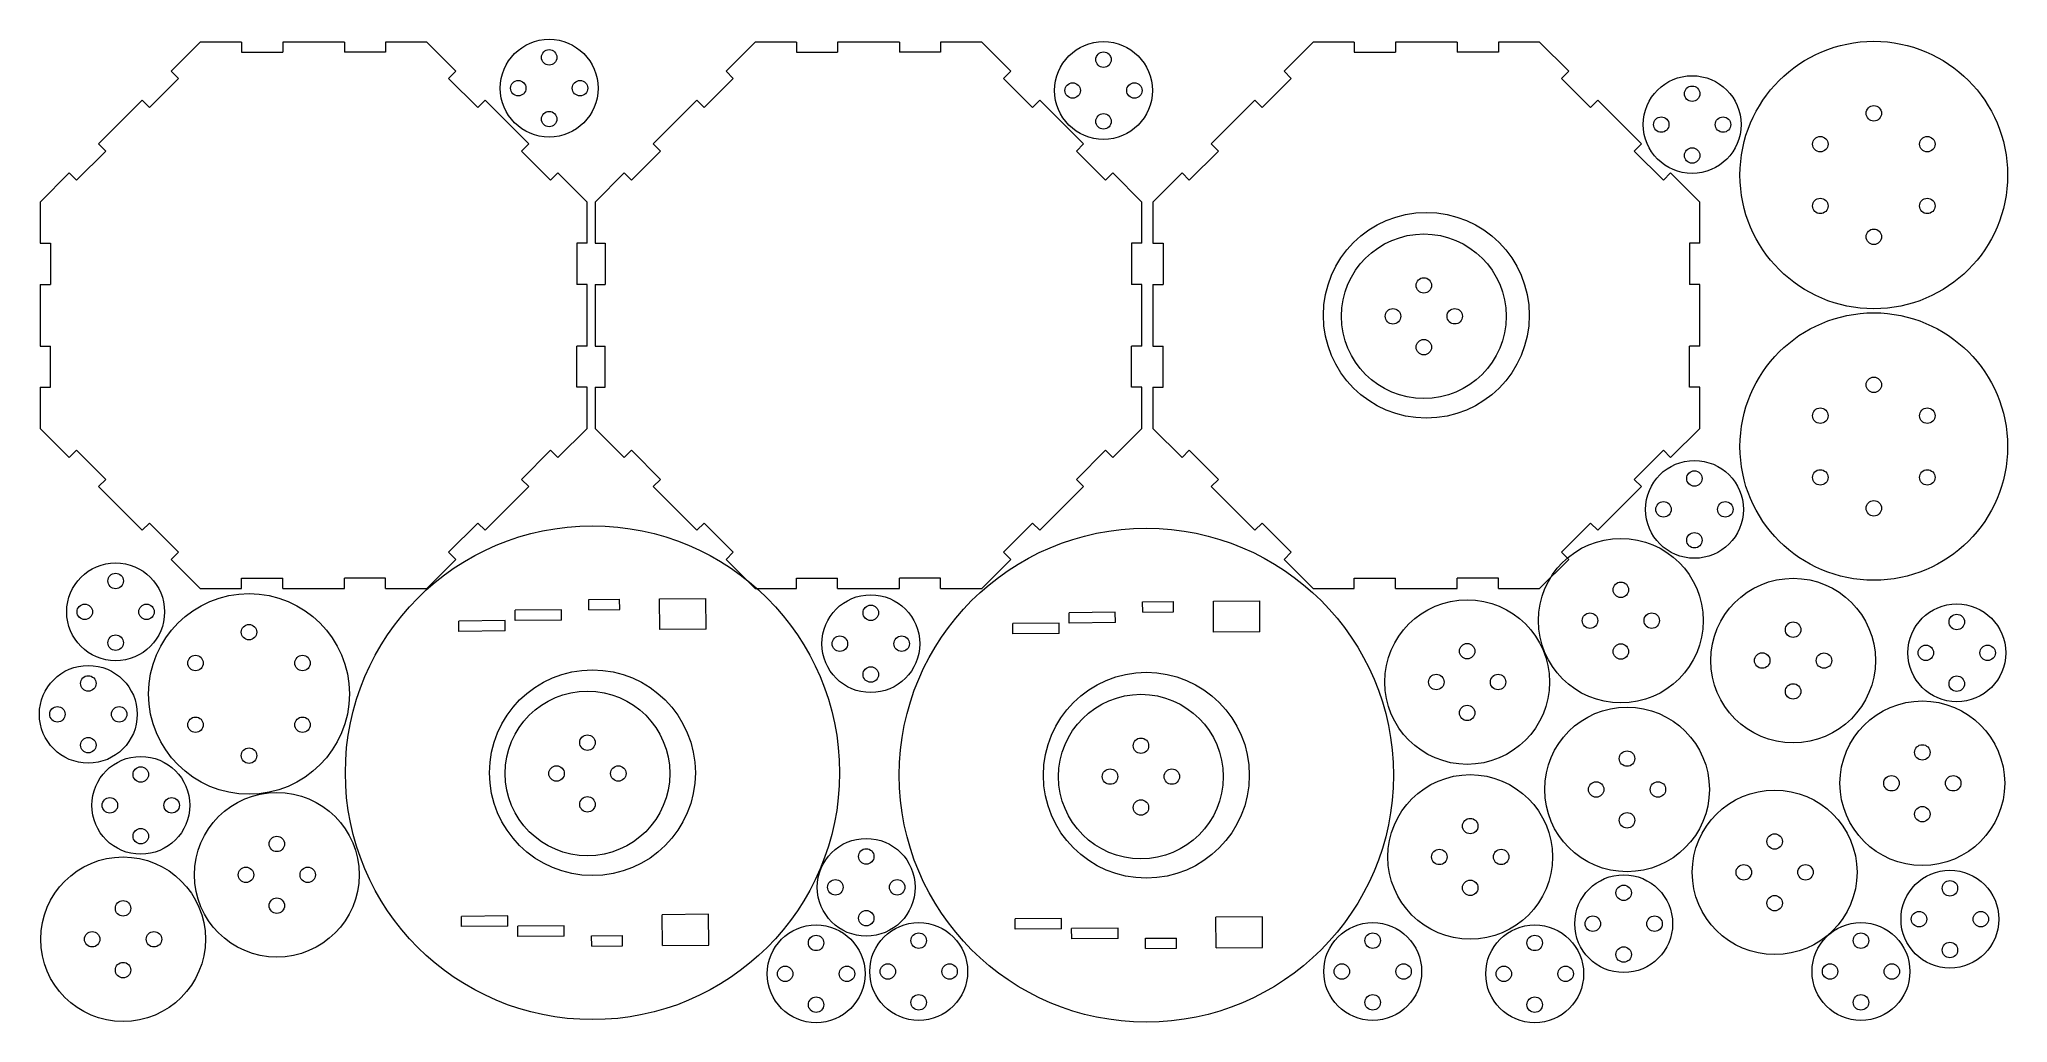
# Model space of a CAD drawing. Header units: inches. Extents: x 0.1 to 24, y 0 to 12.
import ezdxf

# ---------------------------------------------------------------- set-up
doc = ezdxf.new("R2010")
doc.units = ezdxf.units.IN
doc.header["$MEASUREMENT"] = 0

msp = doc.modelspace()

# ---------------------------------------------------------------- linework, layer by layer
at = {"color": 7, "linetype": 'Continuous', "lineweight": 15}
for p, q in [((2.023, 11.943), (1.67, 11.589)), ((2.523, 11.943), (2.023, 11.943)), ((2.523, 11.943), (2.523, 11.818)), ((2.523, 11.818), (3.023, 11.818)), ((3.773, 11.943), (3.023, 11.943)), ((3.023, 11.943), (3.023, 11.818)), ((3.773, 11.943), (3.773, 11.818)), ((4.273, 11.818), (3.773, 11.818)), ((4.773, 11.943), (4.273, 11.943)), ((4.273, 11.943), (4.273, 11.818)), ((5.127, 11.589), (4.773, 11.943)), ((8.76, 11.943), (8.406, 11.589)), ((9.26, 11.943), (8.76, 11.943)), ((9.26, 11.943), (9.26, 11.818)), ((9.26, 11.818), (9.76, 11.818)), ((10.51, 11.943), (9.76, 11.943)), ((9.76, 11.943), (9.76, 11.818)), ((10.51, 11.943), (10.51, 11.818)), ((11.01, 11.818), (10.51, 11.818)), ((11.51, 11.943), (11.01, 11.943)), ((11.01, 11.943), (11.01, 11.818)), ((11.863, 11.589), (11.51, 11.943)), ((15.533, 11.943), (15.18, 11.589)), ((16.033, 11.943), (15.533, 11.943)), ((16.033, 11.943), (16.033, 11.818)), ((16.033, 11.818), (16.533, 11.818)), ((17.283, 11.943), (16.533, 11.943)), ((16.533, 11.943), (16.533, 11.818)), ((17.283, 11.943), (17.283, 11.818)), ((17.783, 11.818), (17.283, 11.818)), ((18.283, 11.943), (17.783, 11.943)), ((17.783, 11.943), (17.783, 11.818)), ((18.637, 11.589), (18.283, 11.943)), ((1.758, 11.501), (1.405, 11.147)), ((1.67, 11.589), (1.758, 11.501)), ((5.127, 11.589), (5.038, 11.501)), ((5.038, 11.501), (5.392, 11.147)), ((8.494, 11.501), (8.141, 11.147)), ((8.406, 11.589), (8.494, 11.501)), ((11.863, 11.589), (11.775, 11.501)), ((11.775, 11.501), (12.128, 11.147)), ((15.268, 11.501), (14.914, 11.147)), ((15.18, 11.589), (15.268, 11.501)), ((18.637, 11.589), (18.548, 11.501)), ((18.548, 11.501), (18.902, 11.147)), ((1.316, 11.236), (0.786, 10.705)), ((1.316, 11.236), (1.405, 11.147)), ((5.48, 11.236), (5.392, 11.147)), ((6.011, 10.705), (5.48, 11.236)), ((8.052, 11.236), (7.522, 10.705)), ((8.052, 11.236), (8.141, 11.147)), ((12.217, 11.236), (12.128, 11.147)), ((12.747, 10.705), (12.217, 11.236)), ((14.826, 11.236), (14.296, 10.705)), ((14.826, 11.236), (14.914, 11.147)), ((18.99, 11.236), (18.902, 11.147)), ((19.521, 10.705), (18.99, 11.236)), ((0.521, 10.263), (0.874, 10.617)), ((0.786, 10.705), (0.874, 10.617)), ((6.011, 10.705), (5.922, 10.617)), ((6.276, 10.263), (5.922, 10.617)), ((7.257, 10.263), (7.611, 10.617)), ((7.522, 10.705), (7.611, 10.617)), ((12.747, 10.705), (12.659, 10.617)), ((13.012, 10.263), (12.659, 10.617)), ((14.03, 10.263), (14.384, 10.617)), ((14.296, 10.705), (14.384, 10.617)), ((19.521, 10.705), (19.432, 10.617)), ((19.786, 10.263), (19.432, 10.617)), ((0.432, 10.352), (0.079, 9.998)), ((0.432, 10.352), (0.521, 10.263)), ((6.364, 10.352), (6.276, 10.263)), ((6.718, 9.998), (6.364, 10.352)), ((7.169, 10.352), (6.815, 9.998)), ((7.169, 10.352), (7.257, 10.263)), ((13.101, 10.352), (13.012, 10.263)), ((13.454, 9.998), (13.101, 10.352)), ((13.942, 10.352), (13.589, 9.998)), ((13.942, 10.352), (14.03, 10.263)), ((19.874, 10.352), (19.786, 10.263)), ((20.228, 9.998), (19.874, 10.352)), ((0.079, 9.998), (0.079, 9.498)), ((6.718, 9.498), (6.718, 9.998)), ((6.815, 9.998), (6.815, 9.498)), ((13.454, 9.498), (13.454, 9.998)), ((13.589, 9.998), (13.589, 9.498)), ((20.228, 9.498), (20.228, 9.998)), ((0.079, 9.498), (0.204, 9.498)), ((0.204, 9.498), (0.204, 8.998)), ((6.593, 9.498), (6.593, 8.998)), ((6.718, 9.498), (6.593, 9.498)), ((6.815, 9.498), (6.94, 9.498)), ((6.94, 9.498), (6.94, 8.998)), ((13.329, 9.498), (13.329, 8.998)), ((13.454, 9.498), (13.329, 9.498)), ((13.589, 9.498), (13.714, 9.498)), ((13.714, 9.498), (13.714, 8.998)), ((20.103, 9.498), (20.103, 8.998)), ((20.228, 9.498), (20.103, 9.498)), ((0.079, 8.998), (0.204, 8.998)), ((0.079, 8.998), (0.079, 8.248)), ((6.718, 8.998), (6.593, 8.998)), ((6.718, 8.248), (6.718, 8.998)), ((6.815, 8.998), (6.94, 8.998)), ((6.815, 8.998), (6.815, 8.248)), ((13.454, 8.998), (13.329, 8.998)), ((13.454, 8.248), (13.454, 8.998)), ((13.589, 8.998), (13.714, 8.998)), ((13.589, 8.998), (13.589, 8.248)), ((20.228, 8.998), (20.103, 8.998)), ((20.228, 8.248), (20.228, 8.998)), ((0.079, 8.248), (0.204, 8.248)), ((0.204, 7.748), (0.204, 8.248)), ((6.593, 7.748), (6.593, 8.248)), ((6.718, 8.248), (6.593, 8.248)), ((6.815, 8.248), (6.94, 8.248)), ((6.94, 7.748), (6.94, 8.248)), ((13.329, 7.748), (13.329, 8.248)), ((13.454, 8.248), (13.329, 8.248)), ((13.589, 8.248), (13.714, 8.248)), ((13.714, 7.748), (13.714, 8.248)), ((20.103, 7.748), (20.103, 8.248)), ((20.228, 8.248), (20.103, 8.248)), ((0.079, 7.748), (0.204, 7.748)), ((0.079, 7.748), (0.079, 7.248)), ((6.718, 7.748), (6.593, 7.748)), ((6.718, 7.248), (6.718, 7.748)), ((6.815, 7.748), (6.94, 7.748)), ((6.815, 7.748), (6.815, 7.248)), ((13.454, 7.748), (13.329, 7.748)), ((13.454, 7.248), (13.454, 7.748)), ((13.589, 7.748), (13.714, 7.748)), ((13.589, 7.748), (13.589, 7.248)), ((20.228, 7.748), (20.103, 7.748)), ((20.228, 7.248), (20.228, 7.748)), ((0.079, 7.248), (0.432, 6.895)), ((6.364, 6.895), (6.718, 7.248)), ((6.815, 7.248), (7.169, 6.895)), ((13.101, 6.895), (13.454, 7.248)), ((13.589, 7.248), (13.942, 6.895)), ((19.874, 6.895), (20.228, 7.248)), ((0.432, 6.895), (0.521, 6.983)), ((0.521, 6.983), (0.874, 6.629)), ((6.276, 6.983), (5.922, 6.629)), ((6.364, 6.895), (6.276, 6.983)), ((7.169, 6.895), (7.257, 6.983)), ((7.257, 6.983), (7.611, 6.629)), ((13.012, 6.983), (12.659, 6.629)), ((13.101, 6.895), (13.012, 6.983)), ((13.942, 6.895), (14.03, 6.983)), ((14.03, 6.983), (14.384, 6.629)), ((19.786, 6.983), (19.432, 6.629)), ((19.874, 6.895), (19.786, 6.983)), ((0.786, 6.541), (0.874, 6.629)), ((0.786, 6.541), (1.316, 6.011)), ((5.48, 6.011), (6.011, 6.541)), ((6.011, 6.541), (5.922, 6.629)), ((7.522, 6.541), (7.611, 6.629)), ((7.522, 6.541), (8.052, 6.011)), ((12.217, 6.011), (12.747, 6.541)), ((12.747, 6.541), (12.659, 6.629)), ((14.296, 6.541), (14.384, 6.629)), ((14.296, 6.541), (14.826, 6.011)), ((18.99, 6.011), (19.521, 6.541)), ((19.521, 6.541), (19.432, 6.629)), ((1.316, 6.011), (1.405, 6.099)), ((1.758, 5.746), (1.405, 6.099)), ((5.038, 5.746), (5.392, 6.099)), ((5.48, 6.011), (5.392, 6.099)), ((8.052, 6.011), (8.141, 6.099)), ((8.494, 5.746), (8.141, 6.099)), ((11.775, 5.746), (12.128, 6.099)), ((12.217, 6.011), (12.128, 6.099)), ((14.826, 6.011), (14.914, 6.099)), ((15.268, 5.746), (14.914, 6.099)), ((18.548, 5.746), (18.902, 6.099)), ((18.99, 6.011), (18.902, 6.099)), ((1.67, 5.657), (1.758, 5.746)), ((5.127, 5.657), (5.038, 5.746)), ((8.406, 5.657), (8.494, 5.746)), ((11.863, 5.657), (11.775, 5.746)), ((15.18, 5.657), (15.268, 5.746)), ((18.637, 5.657), (18.548, 5.746)), ((1.67, 5.657), (2.023, 5.304)), ((4.773, 5.304), (5.127, 5.657)), ((8.406, 5.657), (8.76, 5.304)), ((11.51, 5.304), (11.863, 5.657)), ((15.18, 5.657), (15.533, 5.304)), ((18.283, 5.304), (18.637, 5.657)), ((2.023, 5.304), (2.523, 5.304)), ((2.523, 5.304), (2.523, 5.429)), ((2.523, 5.429), (3.023, 5.429)), ((3.023, 5.304), (3.023, 5.429)), ((3.023, 5.304), (3.773, 5.304)), ((3.773, 5.304), (3.773, 5.429)), ((4.273, 5.429), (3.773, 5.429)), ((4.273, 5.304), (4.273, 5.429)), ((4.273, 5.304), (4.773, 5.304)), ((8.76, 5.304), (9.26, 5.304)), ((9.26, 5.304), (9.26, 5.429)), ((9.26, 5.429), (9.76, 5.429)), ((9.76, 5.304), (9.76, 5.429)), ((9.76, 5.304), (10.51, 5.304)), ((10.51, 5.304), (10.51, 5.429)), ((11.01, 5.429), (10.51, 5.429)), ((11.01, 5.304), (11.01, 5.429)), ((11.01, 5.304), (11.51, 5.304)), ((15.533, 5.304), (16.033, 5.304)), ((16.033, 5.304), (16.033, 5.429)), ((16.033, 5.429), (16.533, 5.429)), ((16.533, 5.304), (16.533, 5.429)), ((16.533, 5.304), (17.283, 5.304)), ((17.283, 5.304), (17.283, 5.429)), ((17.783, 5.429), (17.283, 5.429)), ((17.783, 5.304), (17.783, 5.429)), ((17.783, 5.304), (18.283, 5.304)), ((6.408, 5.044), (5.845, 5.039)), ((5.846, 4.914), (5.845, 5.039)), ((6.409, 4.919), (6.408, 5.044)), ((6.739, 5.171), (7.114, 5.175)), ((6.74, 5.046), (6.739, 5.171)), ((6.74, 5.046), (7.115, 5.05)), ((7.115, 5.05), (7.114, 5.175)), ((7.597, 5.179), (8.16, 5.183)), ((7.6, 4.804), (7.597, 5.179)), ((8.163, 4.808), (8.16, 5.183)), ((13.464, 5.142), (13.839, 5.145)), ((13.465, 5.017), (13.464, 5.142)), ((13.465, 5.017), (13.84, 5.02)), ((13.84, 5.02), (13.839, 5.145)), ((14.322, 5.149), (14.885, 5.154)), ((14.325, 4.774), (14.322, 5.149)), ((14.888, 4.779), (14.885, 5.154)), ((5.724, 4.913), (5.162, 4.908)), ((5.163, 4.783), (5.162, 4.908)), ((5.726, 4.788), (5.163, 4.783)), ((5.726, 4.788), (5.724, 4.913)), ((6.409, 4.919), (5.846, 4.914)), ((8.163, 4.808), (7.6, 4.804)), ((12.449, 4.883), (11.887, 4.879)), ((11.888, 4.754), (11.887, 4.879)), ((12.45, 4.758), (12.449, 4.883)), ((13.132, 5.014), (12.57, 5.009)), ((12.571, 4.884), (12.57, 5.009)), ((13.133, 4.889), (12.571, 4.884)), ((13.133, 4.889), (13.132, 5.014)), ((12.45, 4.758), (11.888, 4.754)), ((14.888, 4.779), (14.325, 4.774)), ((5.755, 1.325), (5.192, 1.32)), ((5.193, 1.195), (5.192, 1.32)), ((5.756, 1.2), (5.193, 1.195)), ((5.756, 1.2), (5.755, 1.325)), ((6.44, 1.205), (5.877, 1.201)), ((5.878, 1.076), (5.877, 1.201)), ((6.441, 1.08), (6.44, 1.205)), ((8.192, 1.345), (7.629, 1.34)), ((7.633, 0.965), (7.629, 1.34)), ((8.195, 0.97), (8.192, 1.345)), ((12.479, 1.295), (11.917, 1.29)), ((11.918, 1.165), (11.917, 1.29)), ((12.48, 1.17), (12.479, 1.295)), ((14.917, 1.315), (14.354, 1.311)), ((14.357, 0.936), (14.354, 1.311)), ((14.92, 0.94), (14.917, 1.315)), ((6.441, 1.08), (5.878, 1.076)), ((6.774, 1.083), (7.149, 1.086)), ((6.775, 0.958), (6.774, 1.083)), ((6.775, 0.958), (7.15, 0.961)), ((7.15, 0.961), (7.149, 1.086)), ((7.633, 0.965), (8.195, 0.97)), ((12.48, 1.17), (11.918, 1.165)), ((13.165, 1.176), (12.602, 1.171)), ((12.603, 1.046), (12.602, 1.171)), ((13.166, 1.051), (12.603, 1.046)), ((13.166, 1.051), (13.165, 1.176)), ((13.498, 1.054), (13.873, 1.057)), ((13.499, 0.929), (13.498, 1.054)), ((13.874, 0.932), (13.873, 1.057)), ((13.499, 0.929), (13.874, 0.932)), ((14.357, 0.936), (14.92, 0.94))]:
    msp.add_line(p, q, dxfattribs=at)
for centre, radius in [((6.258, 11.382), 0.594), ((22.341, 10.327), 1.625), ((6.258, 11.757), 0.0938), ((12.989, 11.354), 0.594), ((12.989, 11.729), 0.0938), ((5.883, 11.382), 0.0938), ((6.633, 11.382), 0.0938), ((20.135, 10.94), 0.594), ((12.614, 11.354), 0.0938), ((13.364, 11.354), 0.0938), ((20.135, 11.315), 0.0938), ((6.258, 11.007), 0.0938), ((12.989, 10.979), 0.0938), ((19.76, 10.94), 0.0938), ((20.51, 10.94), 0.0938), ((22.341, 11.077), 0.0938), ((21.691, 10.702), 0.0938), ((22.99, 10.702), 0.0938), ((20.135, 10.565), 0.0938), ((21.691, 9.952), 0.0938), ((22.99, 9.952), 0.0938), ((16.908, 8.623), 1.25), ((16.878, 8.611), 1), ((22.341, 9.577), 0.0938), ((16.878, 8.986), 0.0938), ((16.503, 8.611), 0.0938), ((17.253, 8.611), 0.0937), ((22.341, 7.028), 1.625), ((16.878, 8.236), 0.0938), ((22.341, 7.778), 0.0938), ((21.691, 7.403), 0.0938), ((22.99, 7.403), 0.0938), ((20.163, 6.265), 0.594), ((20.163, 6.64), 0.0938), ((21.691, 6.653), 0.0938), ((22.99, 6.653), 0.0938), ((19.788, 6.265), 0.0938), ((20.538, 6.265), 0.0938), ((22.341, 6.278), 0.0938), ((6.784, 3.065), 3), ((13.509, 3.035), 3), ((20.163, 5.89), 0.0938), ((19.27, 4.913), 1), ((0.995, 5.02), 0.594), ((0.995, 5.395), 0.0938), ((19.27, 5.288), 0.0938), ((21.361, 4.428), 1), ((0.62, 5.02), 0.0938), ((1.37, 5.02), 0.0938), ((2.614, 4.023), 1.219), ((10.163, 4.633), 0.594), ((10.163, 5.008), 0.0938), ((17.404, 4.167), 1), ((23.348, 4.522), 0.594), ((2.614, 4.773), 0.0938), ((18.895, 4.913), 0.0938), ((19.645, 4.913), 0.0937), ((21.361, 4.803), 0.0938), ((23.348, 4.897), 0.0938), ((0.995, 4.645), 0.0938), ((9.788, 4.633), 0.0938), ((10.538, 4.633), 0.0938), ((17.404, 4.542), 0.0938), ((19.27, 4.538), 0.0938), ((22.973, 4.522), 0.0938), ((23.723, 4.522), 0.0938), ((0.663, 3.775), 0.594), ((1.965, 4.398), 0.0938), ((3.264, 4.398), 0.0938), ((6.784, 3.065), 1.25), ((10.163, 4.258), 0.0938), ((20.986, 4.428), 0.0938), ((21.736, 4.428), 0.0937), ((0.663, 4.15), 0.0938), ((13.509, 3.035), 1.25), ((17.029, 4.167), 0.0938), ((17.779, 4.167), 0.0937), ((21.361, 4.053), 0.0938), ((23.348, 4.147), 0.0938), ((0.288, 3.775), 0.0938), ((1.038, 3.775), 0.0938), ((6.723, 3.056), 1), ((13.443, 3.018), 1), ((17.404, 3.792), 0.0938), ((19.345, 2.862), 1), ((22.93, 2.937), 1), ((1.965, 3.648), 0.0938), ((3.264, 3.648), 0.0938), ((0.663, 3.4), 0.0938), ((2.614, 3.273), 0.0938), ((6.723, 3.431), 0.0938), ((13.443, 3.393), 0.0938), ((22.93, 3.312), 0.0938), ((1.3, 2.669), 0.594), ((1.3, 3.044), 0.0938), ((6.348, 3.056), 0.0938), ((7.098, 3.056), 0.0937), ((13.068, 3.018), 0.0938), ((13.818, 3.018), 0.0937), ((19.345, 3.237), 0.0938), ((17.441, 2.042), 1), ((18.97, 2.862), 0.0938), ((19.72, 2.862), 0.0937), ((22.555, 2.937), 0.0938), ((23.305, 2.937), 0.0937), ((0.925, 2.669), 0.0938), ((1.675, 2.669), 0.0938), ((2.952, 1.825), 1), ((6.723, 2.681), 0.0938), ((13.443, 2.643), 0.0938), ((21.137, 1.855), 1), ((22.93, 2.562), 0.0938), ((17.441, 2.417), 0.0938), ((19.345, 2.487), 0.0938), ((1.3, 2.294), 0.0938), ((2.952, 2.2), 0.0938), ((10.108, 1.673), 0.594), ((21.137, 2.23), 0.0938), ((1.085, 1.042), 1), ((2.577, 1.825), 0.0938), ((3.327, 1.825), 0.0937), ((10.108, 2.048), 0.0938), ((17.066, 2.042), 0.0938), ((17.816, 2.042), 0.0937), ((20.762, 1.855), 0.0938), ((21.512, 1.855), 0.0937), ((9.733, 1.673), 0.0938), ((10.483, 1.673), 0.0938), ((17.441, 1.667), 0.0938), ((19.304, 1.231), 0.594), ((19.304, 1.606), 0.0938), ((23.265, 1.286), 0.594), ((23.265, 1.661), 0.0938), ((1.085, 1.417), 0.0938), ((2.952, 1.45), 0.0938), ((21.137, 1.48), 0.0938), ((9.499, 0.622), 0.594), ((10.108, 1.298), 0.0938), ((10.745, 0.65), 0.594), ((16.257, 0.65), 0.594), ((18.224, 0.622), 0.594), ((18.929, 1.231), 0.0938), ((19.679, 1.231), 0.0938), ((22.185, 0.65), 0.594), ((22.89, 1.286), 0.0938), ((23.64, 1.286), 0.0938), ((0.71, 1.042), 0.0938), ((1.46, 1.042), 0.0937), ((9.499, 0.997), 0.0938), ((10.745, 1.025), 0.0938), ((16.257, 1.025), 0.0938), ((18.224, 0.997), 0.0938), ((22.185, 1.025), 0.0938), ((23.265, 0.911), 0.0938), ((1.085, 0.667), 0.0938), ((10.37, 0.65), 0.0938), ((11.12, 0.65), 0.0938), ((15.882, 0.65), 0.0938), ((16.632, 0.65), 0.0938), ((19.304, 0.856), 0.0938), ((21.81, 0.65), 0.0938), ((22.56, 0.65), 0.0938), ((9.124, 0.622), 0.0938), ((9.874, 0.622), 0.0938), ((17.849, 0.622), 0.0938), ((18.599, 0.622), 0.0938), ((9.499, 0.247), 0.0938), ((10.745, 0.275), 0.0938), ((16.257, 0.275), 0.0938), ((18.224, 0.247), 0.0938), ((22.185, 0.275), 0.0938)]:
    msp.add_circle(centre, radius, dxfattribs=at)

doc.saveas('drawing.dxf')
